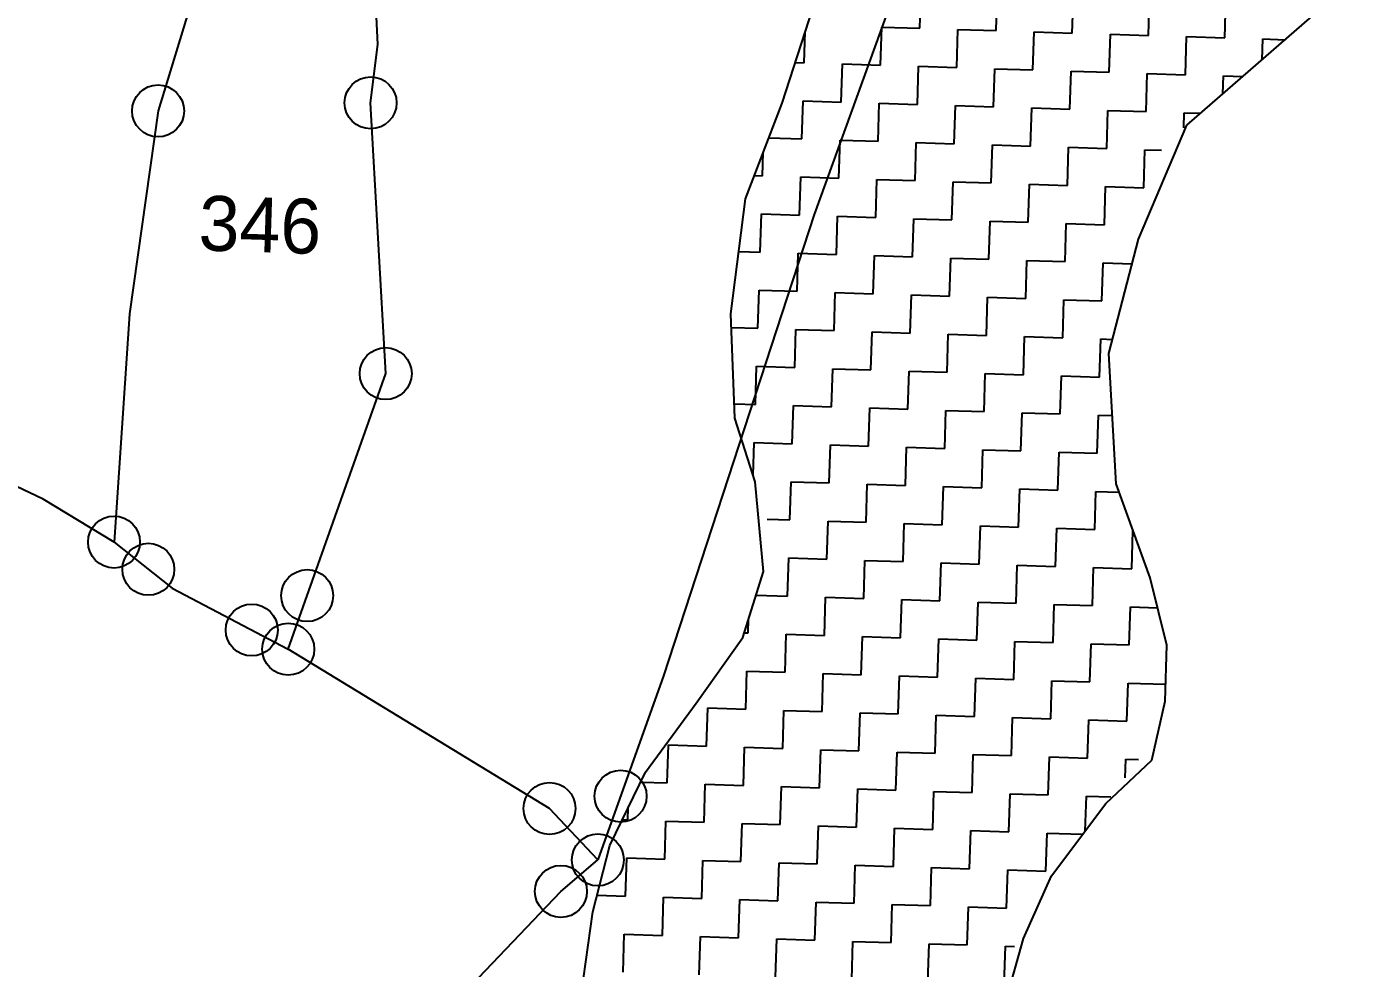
# Model space of a CAD drawing. Header units: metres. Extents: x 289133 to 292218, y 2093453 to 2100632.
# Drawn here: x 290320.5 to 290549.9, y 2095511.4 to 2095675 of the extents above; entities that cross this region are included whole.
import ezdxf
from ezdxf.enums import TextEntityAlignment as Align

# ---------------------------------------------------------------- set-up
doc = ezdxf.new("R2010")
doc.units = ezdxf.units.M
doc.header["$MEASUREMENT"] = 0
for name, color, linetype in [('POLY_HATCH', 12, 'Continuous'), ('POLY_PARCEL', 6, 'Continuous'), ('TEXT_PARCEL', 7, 'Continuous')]:
    doc.layers.add(name, color=color, linetype=linetype)
doc.styles.add('TEXT_MAP', font='', dxfattribs={"height": 1.8})
doc.styles.get('TEXT_MAP').set_extended_font_data('Kruti Dev 050')

msp = doc.modelspace()

# ---------------------------------------------------------------- linework, layer by layer
for centre in [(290380.28, 2095661.68), (290343.39, 2095660.28), (290382.9, 2095614.67), (290335.74, 2095585.42), (290341.7, 2095580.69), (290369.27, 2095576.12), (290359.65, 2095570.15), (290365.98, 2095566.82), (290423.67, 2095541.29), (290411.34, 2095539.16), (290419.73, 2095530.23), (290413.31, 2095524.76)]:
    msp.add_circle(centre, 4.51)
at = {"layer": 'POLY_HATCH'}
for p, q in [((290521.97, 2095657.79), (290549.86, 2095682.1)), ((290451.7, 2095661.6), (290458.14, 2095681.42)), ((290445.37, 2095645.01), (290451.7, 2095661.6)), ((290513.59, 2095638.04), (290521.97, 2095657.79)), ((290442.8, 2095625.07), (290445.37, 2095645.01)), ((290508.45, 2095618.18), (290513.59, 2095638.04)), ((290443.52, 2095606.96), (290442.8, 2095625.07)), ((290509.67, 2095595.54), (290508.45, 2095618.18)), ((290447.05, 2095595.87), (290443.52, 2095606.96)), ((290448.5, 2095580.33), (290447.05, 2095595.87)), ((290515.62, 2095579.21), (290509.67, 2095595.54)), ((290444.91, 2095568.82), (290448.5, 2095580.33)), ((290518.48, 2095567.49), (290515.62, 2095579.21)), ((290436.8, 2095557.45), (290444.91, 2095568.82)), ((290518.18, 2095557.81), (290518.48, 2095567.49)), ((290428.02, 2095545.46), (290436.8, 2095557.45)), ((290515.91, 2095547.55), (290518.18, 2095557.81)), ((290507.93, 2095540.05), (290515.91, 2095547.55)), ((290421.81, 2095532.74), (290428.02, 2095545.46)), ((290498.49, 2095527.44), (290507.93, 2095540.05)), ((290418.86, 2095521.2), (290421.81, 2095532.74)), ((290493.62, 2095516.61), (290498.49, 2095527.44)), ((290417.21, 2095509.63), (290418.86, 2095521.2)), ((290489.99, 2095503.81), (290493.62, 2095516.61))]:
    msp.add_line(p, q, dxfattribs=at)
at = {"layer": 'POLY_HATCH', "linetype": 'Continuous'}
for p, q in [((290475.61, 2095674.64), (290475.82, 2095681.26)), ((290488.84, 2095674.23), (290489.05, 2095680.84)), ((290502.07, 2095673.81), (290502.28, 2095680.43)), ((290515.3, 2095673.39), (290515.51, 2095680.01)), ((290528.53, 2095672.98), (290528.74, 2095679.59)), ((290468.79, 2095668.24), (290469, 2095674.85)), ((290469, 2095674.85), (290475.61, 2095674.64)), ((290455.56, 2095668.65), (290455.73, 2095673.99)), ((290482.02, 2095667.82), (290482.23, 2095674.43)), ((290482.23, 2095674.43), (290488.84, 2095674.23)), ((290495.25, 2095667.4), (290495.46, 2095674.02)), ((290495.46, 2095674.02), (290502.07, 2095673.81)), ((290508.48, 2095666.99), (290508.69, 2095673.6)), ((290508.69, 2095673.6), (290515.3, 2095673.39)), ((290521.71, 2095666.57), (290521.92, 2095673.19)), ((290521.92, 2095673.19), (290528.53, 2095672.98)), ((290535.04, 2095669.18), (290535.15, 2095672.77)), ((290535.15, 2095672.77), (290539.02, 2095672.65)), ((290454.01, 2095668.7), (290455.56, 2095668.65)), ((290461.97, 2095661.83), (290462.17, 2095668.44)), ((290462.17, 2095668.44), (290468.79, 2095668.24)), ((290475.2, 2095661.41), (290475.41, 2095668.03)), ((290475.41, 2095668.03), (290482.02, 2095667.82)), ((290488.43, 2095661), (290488.64, 2095667.61)), ((290488.64, 2095667.61), (290495.25, 2095667.4)), ((290501.66, 2095660.58), (290501.87, 2095667.2)), ((290501.87, 2095667.2), (290508.48, 2095666.99)), ((290514.89, 2095660.16), (290515.1, 2095666.78)), ((290515.1, 2095666.78), (290521.71, 2095666.57)), ((290528.23, 2095663.25), (290528.33, 2095666.36)), ((290528.33, 2095666.36), (290531.68, 2095666.26)), ((290455.14, 2095655.42), (290455.35, 2095662.04)), ((290455.35, 2095662.04), (290461.97, 2095661.83)), ((290468.37, 2095655.01), (290468.58, 2095661.62)), ((290468.58, 2095661.62), (290475.2, 2095661.41)), ((290481.6, 2095654.59), (290481.81, 2095661.2)), ((290481.81, 2095661.2), (290488.43, 2095661)), ((290494.83, 2095654.17), (290495.04, 2095660.79)), ((290495.04, 2095660.79), (290501.66, 2095660.58)), ((290508.06, 2095653.76), (290508.27, 2095660.37)), ((290508.27, 2095660.37), (290514.89, 2095660.16)), ((290521.42, 2095657.32), (290521.5, 2095659.96)), ((290521.5, 2095659.96), (290524.35, 2095659.87)), ((290449.41, 2095655.6), (290455.14, 2095655.42)), ((290461.55, 2095648.6), (290461.76, 2095655.21)), ((290461.76, 2095655.21), (290468.37, 2095655.01)), ((290474.78, 2095648.18), (290474.99, 2095654.8)), ((290474.99, 2095654.8), (290481.6, 2095654.59)), ((290488.01, 2095647.77), (290488.22, 2095654.38)), ((290488.22, 2095654.38), (290494.83, 2095654.17)), ((290448.32, 2095649.01), (290448.45, 2095653.07)), ((290501.24, 2095647.35), (290501.45, 2095653.96)), ((290501.45, 2095653.96), (290508.06, 2095653.76)), ((290514.47, 2095646.93), (290514.68, 2095653.55)), ((290514.68, 2095653.55), (290517.59, 2095653.46)), ((290446.91, 2095649.06), (290448.32, 2095649.01)), ((290454.73, 2095642.19), (290454.94, 2095648.81)), ((290454.94, 2095648.81), (290461.55, 2095648.6)), ((290467.96, 2095641.78), (290468.17, 2095648.39)), ((290468.17, 2095648.39), (290474.78, 2095648.18)), ((290481.19, 2095641.36), (290481.4, 2095647.97)), ((290481.4, 2095647.97), (290488.01, 2095647.77)), ((290494.42, 2095640.94), (290494.63, 2095647.56)), ((290494.63, 2095647.56), (290501.24, 2095647.35)), ((290507.65, 2095640.53), (290507.86, 2095647.14)), ((290507.86, 2095647.14), (290514.47, 2095646.93)), ((290447.9, 2095635.78), (290448.11, 2095642.4)), ((290448.11, 2095642.4), (290454.73, 2095642.19)), ((290461.13, 2095635.37), (290461.34, 2095641.98)), ((290461.34, 2095641.98), (290467.96, 2095641.78)), ((290474.36, 2095634.95), (290474.57, 2095641.57)), ((290474.57, 2095641.57), (290481.19, 2095641.36)), ((290487.59, 2095634.54), (290487.8, 2095641.15)), ((290487.8, 2095641.15), (290494.42, 2095640.94)), ((290500.83, 2095634.12), (290501.03, 2095640.73)), ((290501.03, 2095640.73), (290507.65, 2095640.53)), ((290444.2, 2095635.9), (290447.9, 2095635.78)), ((290454.31, 2095628.96), (290454.52, 2095635.58)), ((290454.52, 2095635.58), (290461.13, 2095635.37)), ((290467.54, 2095628.55), (290467.75, 2095635.16)), ((290467.75, 2095635.16), (290474.36, 2095634.95)), ((290480.77, 2095628.13), (290480.98, 2095634.74)), ((290480.98, 2095634.74), (290487.59, 2095634.54)), ((290494, 2095627.71), (290494.21, 2095634.33)), ((290494.21, 2095634.33), (290500.83, 2095634.12)), ((290507.23, 2095627.3), (290507.44, 2095633.91)), ((290507.44, 2095633.91), (290512.48, 2095633.75)), ((290447.49, 2095622.55), (290447.7, 2095629.17)), ((290447.7, 2095629.17), (290454.31, 2095628.96)), ((290460.72, 2095622.14), (290460.93, 2095628.75)), ((290460.93, 2095628.75), (290467.54, 2095628.55)), ((290473.95, 2095621.72), (290474.16, 2095628.34)), ((290474.16, 2095628.34), (290480.77, 2095628.13)), ((290487.18, 2095621.31), (290487.39, 2095627.92)), ((290487.39, 2095627.92), (290494, 2095627.71)), ((290500.41, 2095620.89), (290500.62, 2095627.5)), ((290500.62, 2095627.5), (290507.23, 2095627.3)), ((290442.9, 2095622.7), (290447.49, 2095622.55)), ((290453.89, 2095615.73), (290454.1, 2095622.35)), ((290454.1, 2095622.35), (290460.72, 2095622.14)), ((290467.12, 2095615.31), (290467.33, 2095621.93)), ((290467.33, 2095621.93), (290473.95, 2095621.72)), ((290480.36, 2095614.9), (290480.56, 2095621.51)), ((290480.56, 2095621.51), (290487.18, 2095621.31)), ((290493.59, 2095614.48), (290493.79, 2095621.1)), ((290493.79, 2095621.1), (290500.41, 2095620.89)), ((290506.82, 2095614.07), (290507.02, 2095620.68)), ((290507.02, 2095620.68), (290509.08, 2095620.62)), ((290447.07, 2095609.32), (290447.28, 2095615.94)), ((290447.28, 2095615.94), (290453.89, 2095615.73)), ((290460.3, 2095608.91), (290460.51, 2095615.52)), ((290460.51, 2095615.52), (290467.12, 2095615.31)), ((290473.53, 2095608.49), (290473.74, 2095615.11)), ((290473.74, 2095615.11), (290480.36, 2095614.9)), ((290486.76, 2095608.08), (290486.97, 2095614.69)), ((290486.97, 2095614.69), (290493.59, 2095614.48)), ((290499.99, 2095607.66), (290500.2, 2095614.27)), ((290500.2, 2095614.27), (290506.82, 2095614.07)), ((290443.43, 2095609.44), (290447.07, 2095609.32)), ((290453.48, 2095602.5), (290453.69, 2095609.12)), ((290453.69, 2095609.12), (290460.3, 2095608.91)), ((290466.71, 2095602.08), (290466.92, 2095608.7)), ((290466.92, 2095608.7), (290473.53, 2095608.49)), ((290479.94, 2095601.67), (290480.15, 2095608.28)), ((290480.15, 2095608.28), (290486.76, 2095608.08)), ((290493.17, 2095601.25), (290493.38, 2095607.87)), ((290493.38, 2095607.87), (290499.99, 2095607.66)), ((290506.4, 2095600.84), (290506.61, 2095607.45)), ((290506.61, 2095607.45), (290509.03, 2095607.37)), ((290446.68, 2095597.03), (290446.86, 2095602.71)), ((290446.86, 2095602.71), (290453.48, 2095602.5)), ((290459.89, 2095595.68), (290460.09, 2095602.29)), ((290460.09, 2095602.29), (290466.71, 2095602.08)), ((290473.12, 2095595.26), (290473.32, 2095601.88)), ((290473.32, 2095601.88), (290479.94, 2095601.67)), ((290486.35, 2095594.84), (290486.55, 2095601.46)), ((290486.55, 2095601.46), (290493.17, 2095601.25)), ((290499.58, 2095594.43), (290499.78, 2095601.04)), ((290499.78, 2095601.04), (290506.4, 2095600.84)), ((290453.06, 2095589.27), (290453.27, 2095595.89)), ((290453.27, 2095595.89), (290459.89, 2095595.68)), ((290466.29, 2095588.85), (290466.5, 2095595.47)), ((290466.5, 2095595.47), (290473.12, 2095595.26)), ((290479.52, 2095588.44), (290479.73, 2095595.05)), ((290479.73, 2095595.05), (290486.35, 2095594.84)), ((290492.75, 2095588.02), (290492.96, 2095594.64)), ((290492.96, 2095594.64), (290499.58, 2095594.43)), ((290505.98, 2095587.61), (290506.19, 2095594.22)), ((290506.19, 2095594.22), (290510.2, 2095594.09)), ((290449.11, 2095589.39), (290453.06, 2095589.27)), ((290459.47, 2095582.45), (290459.68, 2095589.06)), ((290459.68, 2095589.06), (290466.29, 2095588.85)), ((290472.7, 2095582.03), (290472.91, 2095588.65)), ((290472.91, 2095588.65), (290479.52, 2095588.44)), ((290485.93, 2095581.61), (290486.14, 2095588.23)), ((290486.14, 2095588.23), (290492.75, 2095588.02)), ((290499.16, 2095581.2), (290499.37, 2095587.81)), ((290499.37, 2095587.81), (290505.98, 2095587.61)), ((290512.39, 2095580.78), (290512.6, 2095587.4)), ((290512.6, 2095587.4), (290512.64, 2095587.4)), ((290452.65, 2095576.04), (290452.85, 2095582.66)), ((290452.85, 2095582.66), (290459.47, 2095582.45)), ((290465.88, 2095575.62), (290466.08, 2095582.24)), ((290466.08, 2095582.24), (290472.7, 2095582.03)), ((290479.11, 2095575.21), (290479.31, 2095581.82)), ((290479.31, 2095581.82), (290485.93, 2095581.61)), ((290492.34, 2095574.79), (290492.54, 2095581.41)), ((290492.54, 2095581.41), (290499.16, 2095581.2)), ((290505.57, 2095574.38), (290505.78, 2095580.99)), ((290505.78, 2095580.99), (290512.39, 2095580.78)), ((290447.22, 2095576.21), (290452.65, 2095576.04)), ((290459.05, 2095569.22), (290459.26, 2095575.83)), ((290459.26, 2095575.83), (290465.88, 2095575.62)), ((290472.28, 2095568.8), (290472.49, 2095575.42)), ((290472.49, 2095575.42), (290479.11, 2095575.21)), ((290485.51, 2095568.38), (290485.72, 2095575)), ((290485.72, 2095575), (290492.34, 2095574.79)), ((290498.74, 2095567.97), (290498.95, 2095574.58)), ((290498.95, 2095574.58), (290505.57, 2095574.38)), ((290511.97, 2095567.55), (290512.18, 2095574.17)), ((290512.18, 2095574.17), (290516.89, 2095574.02)), ((290445.82, 2095569.63), (290445.9, 2095571.98)), ((290445.17, 2095569.65), (290445.82, 2095569.63)), ((290452.23, 2095562.81), (290452.44, 2095569.42)), ((290452.44, 2095569.42), (290459.05, 2095569.22)), ((290465.46, 2095562.39), (290465.67, 2095569.01)), ((290465.67, 2095569.01), (290472.28, 2095568.8)), ((290478.69, 2095561.98), (290478.9, 2095568.59)), ((290478.9, 2095568.59), (290485.51, 2095568.38)), ((290491.92, 2095561.56), (290492.13, 2095568.18)), ((290492.13, 2095568.18), (290498.74, 2095567.97)), ((290505.15, 2095561.14), (290505.36, 2095567.76)), ((290505.36, 2095567.76), (290511.97, 2095567.55)), ((290445.41, 2095556.4), (290445.61, 2095563.02)), ((290445.61, 2095563.02), (290452.23, 2095562.81)), ((290458.64, 2095555.99), (290458.84, 2095562.6)), ((290458.84, 2095562.6), (290465.46, 2095562.39)), ((290471.87, 2095555.57), (290472.08, 2095562.19)), ((290472.08, 2095562.19), (290478.69, 2095561.98)), ((290485.1, 2095555.15), (290485.31, 2095561.77)), ((290485.31, 2095561.77), (290491.92, 2095561.56)), ((290498.33, 2095554.74), (290498.54, 2095561.35)), ((290498.54, 2095561.35), (290505.15, 2095561.14)), ((290511.56, 2095554.32), (290511.77, 2095560.94)), ((290511.77, 2095560.94), (290518.27, 2095560.73)), ((290438.58, 2095550), (290438.79, 2095556.61)), ((290438.79, 2095556.61), (290445.41, 2095556.4)), ((290451.81, 2095549.58), (290452.02, 2095556.19)), ((290452.02, 2095556.19), (290458.64, 2095555.99)), ((290465.04, 2095549.16), (290465.25, 2095555.78)), ((290465.25, 2095555.78), (290471.87, 2095555.57)), ((290478.27, 2095548.75), (290478.48, 2095555.36)), ((290478.48, 2095555.36), (290485.1, 2095555.15)), ((290491.5, 2095548.33), (290491.71, 2095554.95)), ((290491.71, 2095554.95), (290498.33, 2095554.74)), ((290504.73, 2095547.91), (290504.94, 2095554.53)), ((290504.94, 2095554.53), (290511.56, 2095554.32)), ((290431.76, 2095543.59), (290431.97, 2095550.2)), ((290431.97, 2095550.2), (290438.58, 2095550)), ((290444.99, 2095543.17), (290445.2, 2095549.79)), ((290445.2, 2095549.79), (290451.81, 2095549.58)), ((290458.22, 2095542.76), (290458.43, 2095549.37)), ((290458.43, 2095549.37), (290465.04, 2095549.16)), ((290471.45, 2095542.34), (290471.66, 2095548.96)), ((290471.66, 2095548.96), (290478.27, 2095548.75)), ((290484.68, 2095541.92), (290484.89, 2095548.54)), ((290484.89, 2095548.54), (290491.5, 2095548.33)), ((290497.91, 2095541.51), (290498.12, 2095548.12)), ((290498.12, 2095548.12), (290504.73, 2095547.91)), ((290511.25, 2095544.49), (290511.35, 2095547.71)), ((290511.35, 2095547.71), (290513.6, 2095547.64)), ((290427.18, 2095543.73), (290431.76, 2095543.59)), ((290438.17, 2095536.77), (290438.37, 2095543.38)), ((290438.37, 2095543.38), (290444.99, 2095543.17)), ((290451.4, 2095536.35), (290451.61, 2095542.96)), ((290451.61, 2095542.96), (290458.22, 2095542.76)), ((290464.63, 2095535.93), (290464.84, 2095542.55)), ((290464.84, 2095542.55), (290471.45, 2095542.34)), ((290477.86, 2095535.52), (290478.07, 2095542.13)), ((290478.07, 2095542.13), (290484.68, 2095541.92)), ((290491.09, 2095535.1), (290491.3, 2095541.72)), ((290491.3, 2095541.72), (290497.91, 2095541.51)), ((290504.34, 2095535.25), (290504.53, 2095541.3)), ((290504.53, 2095541.3), (290508.76, 2095541.17)), ((290424.94, 2095537.18), (290425, 2095539.27)), ((290424, 2095537.21), (290424.94, 2095537.18)), ((290431.34, 2095530.36), (290431.55, 2095536.97)), ((290431.55, 2095536.97), (290438.17, 2095536.77)), ((290444.57, 2095529.94), (290444.78, 2095536.56)), ((290444.78, 2095536.56), (290451.4, 2095536.35)), ((290457.8, 2095529.53), (290458.01, 2095536.14)), ((290458.01, 2095536.14), (290464.63, 2095535.93)), ((290471.03, 2095529.11), (290471.24, 2095535.72)), ((290471.24, 2095535.72), (290477.86, 2095535.52)), ((290484.26, 2095528.69), (290484.47, 2095535.31)), ((290484.47, 2095535.31), (290491.09, 2095535.1)), ((290497.49, 2095528.28), (290497.7, 2095534.89)), ((290497.7, 2095534.89), (290503.92, 2095534.7)), ((290424.52, 2095523.95), (290424.73, 2095530.57)), ((290424.73, 2095530.57), (290431.34, 2095530.36)), ((290437.75, 2095523.54), (290437.96, 2095530.15)), ((290437.96, 2095530.15), (290444.57, 2095529.94)), ((290450.98, 2095523.12), (290451.19, 2095529.73)), ((290451.19, 2095529.73), (290457.8, 2095529.53)), ((290464.21, 2095522.7), (290464.42, 2095529.32)), ((290464.42, 2095529.32), (290471.03, 2095529.11)), ((290477.44, 2095522.29), (290477.65, 2095528.9)), ((290477.65, 2095528.9), (290484.26, 2095528.69)), ((290490.67, 2095521.87), (290490.88, 2095528.49)), ((290490.88, 2095528.49), (290497.49, 2095528.28)), ((290419.6, 2095524.11), (290424.52, 2095523.95)), ((290430.93, 2095517.13), (290431.14, 2095523.74)), ((290431.14, 2095523.74), (290437.75, 2095523.54)), ((290444.16, 2095516.71), (290444.37, 2095523.33)), ((290444.37, 2095523.33), (290450.98, 2095523.12)), ((290457.39, 2095516.3), (290457.6, 2095522.91)), ((290457.6, 2095522.91), (290464.21, 2095522.7)), ((290470.62, 2095515.88), (290470.83, 2095522.49)), ((290470.83, 2095522.49), (290477.44, 2095522.29)), ((290483.85, 2095515.46), (290484.06, 2095522.08)), ((290484.06, 2095522.08), (290490.67, 2095521.87)), ((290424.1, 2095510.72), (290424.31, 2095517.34)), ((290424.31, 2095517.34), (290430.93, 2095517.13)), ((290437.33, 2095510.3), (290437.54, 2095516.92)), ((290437.54, 2095516.92), (290444.16, 2095516.71)), ((290450.56, 2095509.89), (290450.77, 2095516.5)), ((290450.77, 2095516.5), (290457.39, 2095516.3)), ((290463.79, 2095509.47), (290464, 2095516.09)), ((290464, 2095516.09), (290470.62, 2095515.88)), ((290477.03, 2095509.06), (290477.23, 2095515.67)), ((290477.23, 2095515.67), (290483.85, 2095515.46)), ((290490.26, 2095508.64), (290490.46, 2095515.25)), ((290490.46, 2095515.25), (290492.05, 2095515.21))]:
    msp.add_line(p, q, dxfattribs=at)
at = {"layer": 'POLY_PARCEL'}
for p, q in [((290356.27, 2095702.47), (290343.39, 2095660.28)), ((290381.55, 2095671.83), (290380.06, 2095701)), ((290476.49, 2095695.34), (290457.25, 2095642.27)), ((290380.28, 2095661.68), (290381.55, 2095671.83)), ((290382.9, 2095614.67), (290380.28, 2095661.68)), ((290343.39, 2095660.28), (290338.43, 2095625.05)), ((290457.25, 2095642.27), (290431.13, 2095562.22)), ((290338.43, 2095625.05), (290335.74, 2095585.42)), ((290323.44, 2095592.88), (290275.54, 2095615.45)), ((290365.98, 2095566.82), (290382.9, 2095614.67)), ((290335.74, 2095585.42), (290323.44, 2095592.88)), ((290335.74, 2095585.42), (290345.84, 2095577.4)), ((290345.84, 2095577.4), (290365.98, 2095566.82)), ((290411.34, 2095539.16), (290365.98, 2095566.82)), ((290431.13, 2095562.22), (290419.73, 2095530.23)), ((290419.73, 2095530.23), (290411.34, 2095539.16)), ((290413.31, 2095524.76), (290419.73, 2095530.23)), ((290368.27, 2095477.58), (290413.31, 2095524.76))]:
    msp.add_line(p, q, dxfattribs=at)

# ---------------------------------------------------------------- texts
at = {"layer": 'TEXT_PARCEL', "style": 'TEXT_MAP'}
msp.add_text('346', height=9.531, rotation=358.1979, dxfattribs=at).set_placement((290361.1, 2095640.52), align=Align.MIDDLE)

doc.saveas('drawing.dxf')
